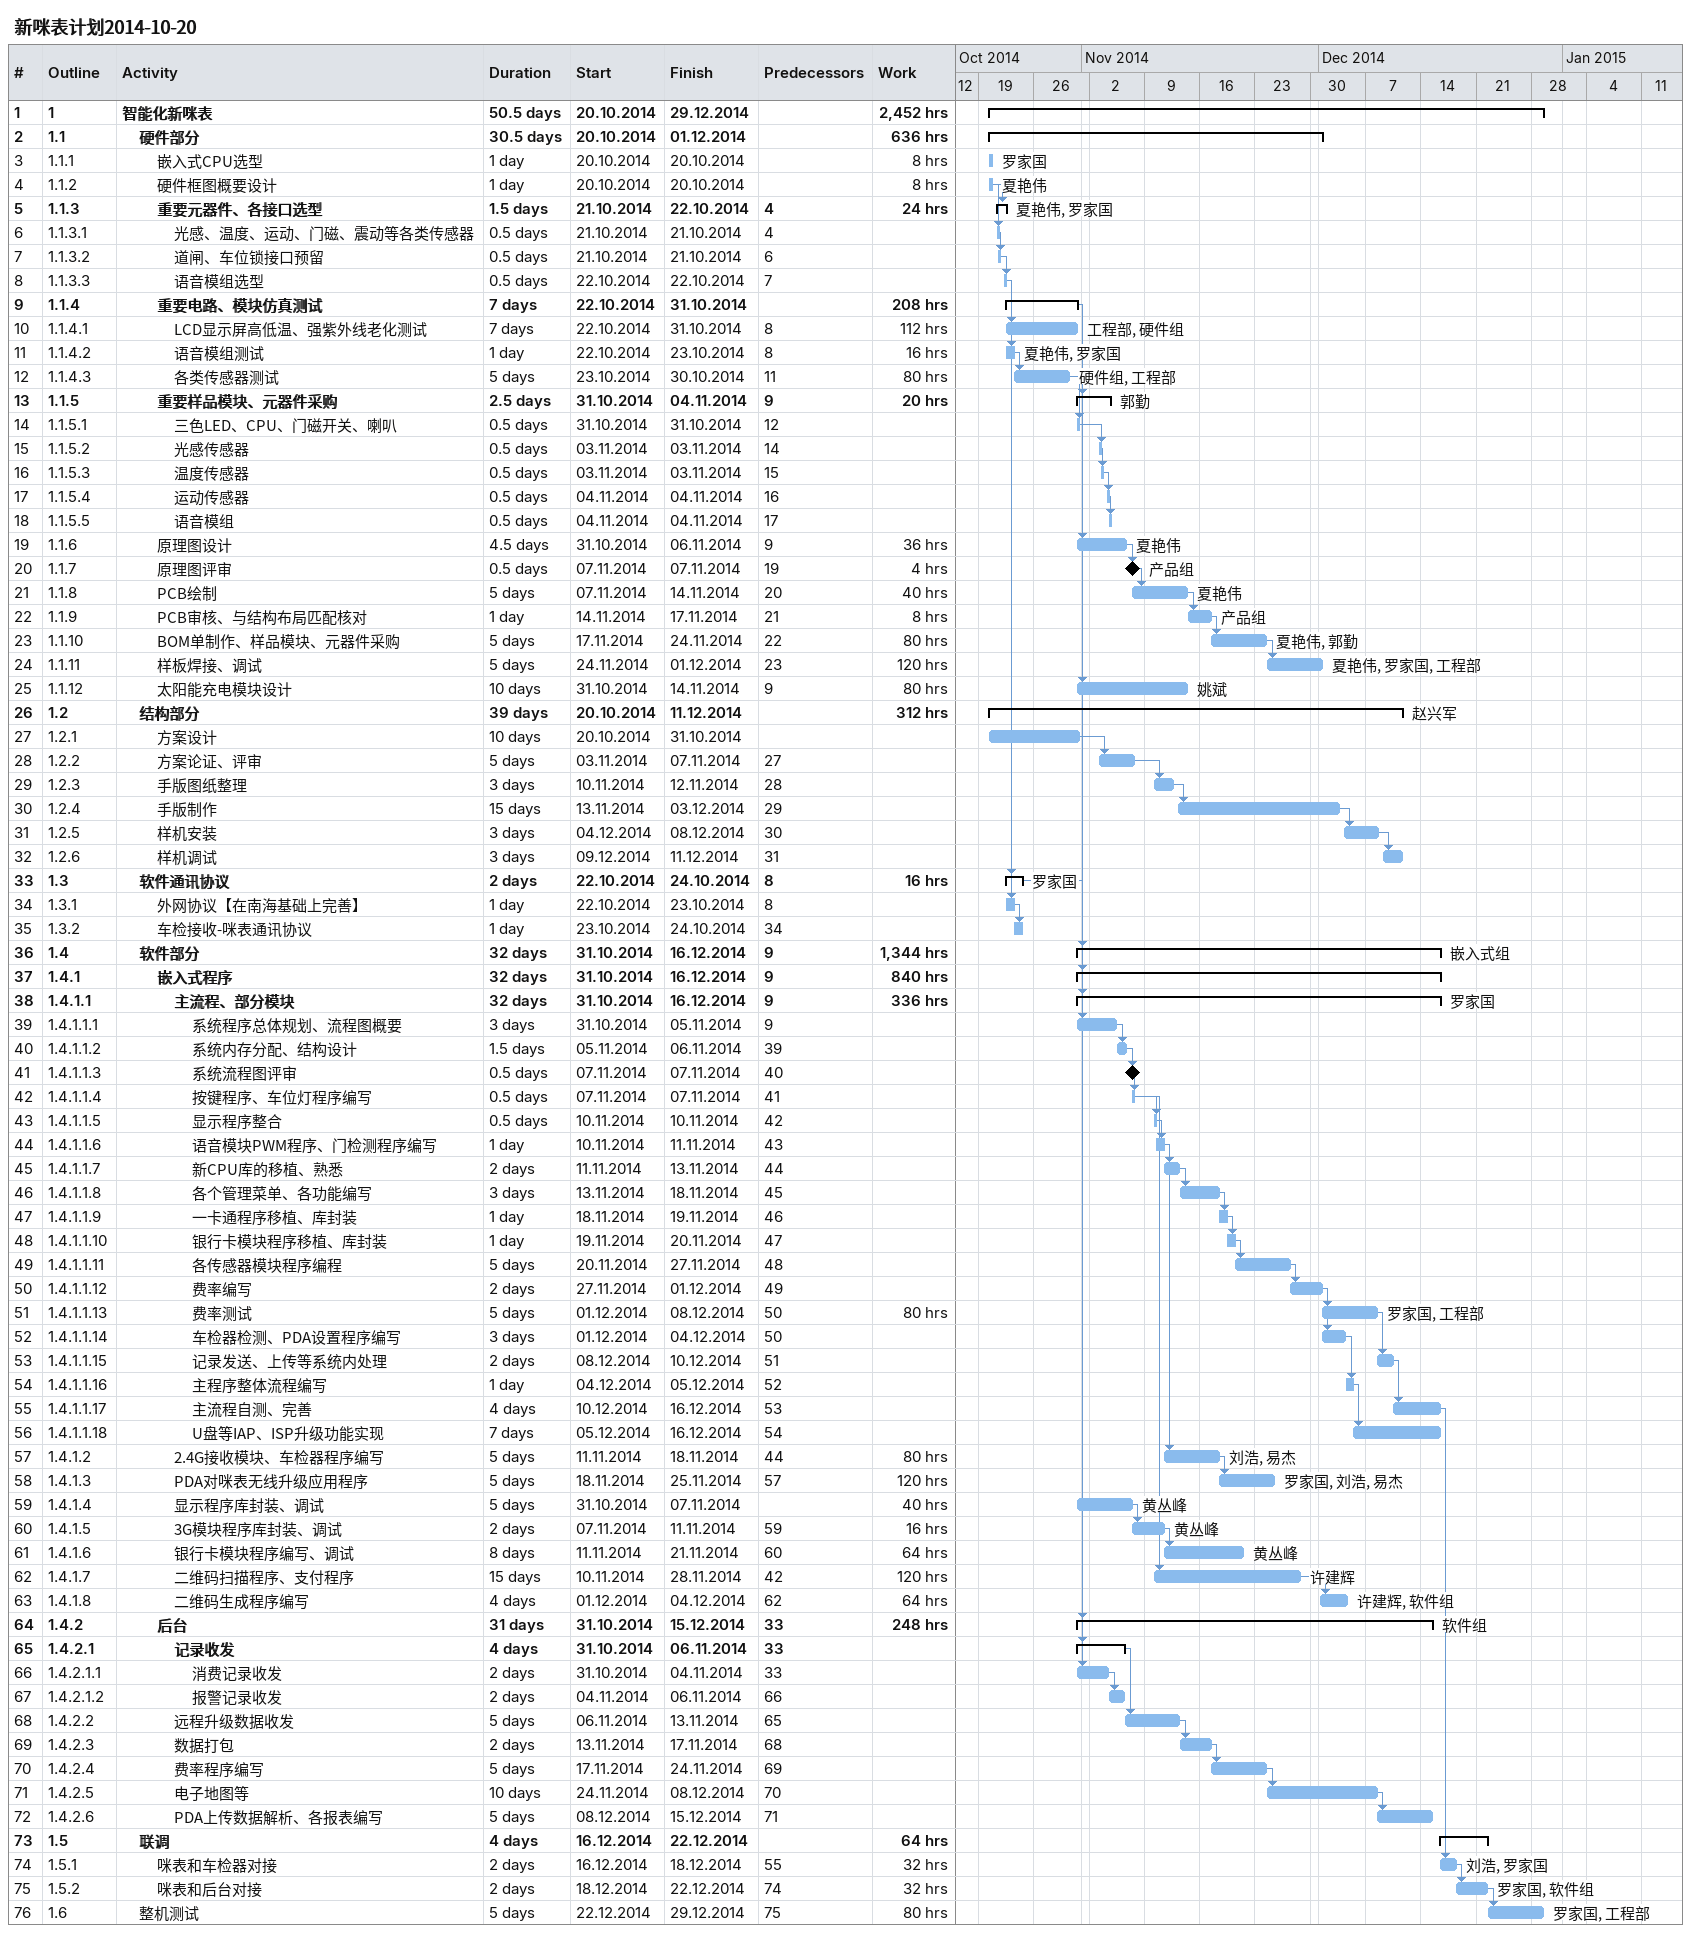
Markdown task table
新咪表计划2014-10-20

| ID | WBS | Task | Duration | Start | Finish | Predecessors | Resources | Work (h) |
|---|---|---|---|---|---|---|---|---|
| 1 | 1 | **智能化新咪表** | 50.5d | 2014-10-20 | 2014-12-29 |  |  | 2452 |
| 2 | 1.1 | **硬件部分** | 30.5d | 2014-10-20 | 2014-12-01 |  |  | 636 |
| 3 | 1.1.1 | 嵌入式CPU选型 | 1d | 2014-10-20 | 2014-10-20 |  | 罗家国 | 8 |
| 4 | 1.1.2 | 硬件框图概要设计 | 1d | 2014-10-20 | 2014-10-20 |  | 夏艳伟 | 8 |
| 5 | 1.1.3 | **重要元器件、各接口选型** | 1.5d | 2014-10-21 | 2014-10-22 | 4 | 夏艳伟, 罗家国 | 24 |
| 6 | 1.1.3.1 | 光感、温度、运动、门磁、震动等各类传感器 | 0.5d | 2014-10-21 | 2014-10-21 | 4 |  |  |
| 7 | 1.1.3.2 | 道闸、车位锁接口预留 | 0.5d | 2014-10-21 | 2014-10-21 | 6 |  |  |
| 8 | 1.1.3.3 | 语音模组选型 | 0.5d | 2014-10-22 | 2014-10-22 | 7 |  |  |
| 9 | 1.1.4 | **重要电路、模块仿真测试** | 7d | 2014-10-22 | 2014-10-31 |  |  | 208 |
| 10 | 1.1.4.1 | LCD显示屏高低温、强紫外线老化测试 | 7d | 2014-10-22 | 2014-10-31 | 8 | 工程部, 硬件组 | 112 |
| 11 | 1.1.4.2 | 语音模组测试 | 1d | 2014-10-22 | 2014-10-23 | 8 | 夏艳伟, 罗家国 | 16 |
| 12 | 1.1.4.3 | 各类传感器测试 | 5d | 2014-10-23 | 2014-10-30 | 11 | 硬件组, 工程部 | 80 |
| 13 | 1.1.5 | **重要样品模块、元器件采购** | 2.5d | 2014-10-31 | 2014-11-04 | 9 | 郭勤 | 20 |
| 14 | 1.1.5.1 | 三色LED、CPU、门磁开关、喇叭 | 0.5d | 2014-10-31 | 2014-10-31 | 12 |  |  |
| 15 | 1.1.5.2 | 光感传感器 | 0.5d | 2014-11-03 | 2014-11-03 | 14 |  |  |
| 16 | 1.1.5.3 | 温度传感器 | 0.5d | 2014-11-03 | 2014-11-03 | 15 |  |  |
| 17 | 1.1.5.4 | 运动传感器 | 0.5d | 2014-11-04 | 2014-11-04 | 16 |  |  |
| 18 | 1.1.5.5 | 语音模组 | 0.5d | 2014-11-04 | 2014-11-04 | 17 |  |  |
| 19 | 1.1.6 | 原理图设计 | 4.5d | 2014-10-31 | 2014-11-06 | 9 | 夏艳伟 | 36 |
| 20 | 1.1.7 | 原理图评审 | 0.5d | 2014-11-07 | 2014-11-07 | 19 | 产品组 | 4 |
| 21 | 1.1.8 | PCB绘制 | 5d | 2014-11-07 | 2014-11-14 | 20 | 夏艳伟 | 40 |
| 22 | 1.1.9 | PCB审核、与结构布局匹配核对 | 1d | 2014-11-14 | 2014-11-17 | 21 | 产品组 | 8 |
| 23 | 1.1.10 | BOM单制作、样品模块、元器件采购 | 5d | 2014-11-17 | 2014-11-24 | 22 | 夏艳伟, 郭勤 | 80 |
| 24 | 1.1.11 | 样板焊接、调试 | 5d | 2014-11-24 | 2014-12-01 | 23 | 夏艳伟, 罗家国, 工程部 | 120 |
| 25 | 1.1.12 | 太阳能充电模块设计 | 10d | 2014-10-31 | 2014-11-14 | 9 | 姚斌 | 80 |
| 26 | 1.2 | **结构部分** | 39d | 2014-10-20 | 2014-12-11 |  | 赵兴军 | 312 |
| 27 | 1.2.1 | 方案设计 | 10d | 2014-10-20 | 2014-10-31 |  |  |  |
| 28 | 1.2.2 | 方案论证、评审 | 5d | 2014-11-03 | 2014-11-07 | 27 |  |  |
| 29 | 1.2.3 | 手版图纸整理 | 3d | 2014-11-10 | 2014-11-12 | 28 |  |  |
| 30 | 1.2.4 | 手版制作 | 15d | 2014-11-13 | 2014-12-03 | 29 |  |  |
| 31 | 1.2.5 | 样机安装 | 3d | 2014-12-04 | 2014-12-08 | 30 |  |  |
| 32 | 1.2.6 | 样机调试 | 3d | 2014-12-09 | 2014-12-11 | 31 |  |  |
| 33 | 1.3 | **软件通讯协议** | 2d | 2014-10-22 | 2014-10-24 | 8 | 罗家国 | 16 |
| 34 | 1.3.1 | 外网协议【在南海基础上完善】 | 1d | 2014-10-22 | 2014-10-23 | 8 |  |  |
| 35 | 1.3.2 | 车检接收-咪表通讯协议 | 1d | 2014-10-23 | 2014-10-24 | 34 |  |  |
| 36 | 1.4 | **软件部分** | 32d | 2014-10-31 | 2014-12-16 | 9 | 嵌入式组 | 1344 |
| 37 | 1.4.1 | **嵌入式程序** | 32d | 2014-10-31 | 2014-12-16 | 9 |  | 840 |
| 38 | 1.4.1.1 | **主流程、部分模块** | 32d | 2014-10-31 | 2014-12-16 | 9 | 罗家国 | 336 |
| 39 | 1.4.1.1.1 | 系统程序总体规划、流程图概要 | 3d | 2014-10-31 | 2014-11-05 | 9 |  |  |
| 40 | 1.4.1.1.2 | 系统内存分配、结构设计 | 1.5d | 2014-11-05 | 2014-11-06 | 39 |  |  |
| 41 | 1.4.1.1.3 | 系统流程图评审 | 0.5d | 2014-11-07 | 2014-11-07 | 40 |  |  |
| 42 | 1.4.1.1.4 | 按键程序、车位灯程序编写 | 0.5d | 2014-11-07 | 2014-11-07 | 41 |  |  |
| 43 | 1.4.1.1.5 | 显示程序整合 | 0.5d | 2014-11-10 | 2014-11-10 | 42 |  |  |
| 44 | 1.4.1.1.6 | 语音模块PWM程序、门检测程序编写 | 1d | 2014-11-10 | 2014-11-11 | 43 |  |  |
| 45 | 1.4.1.1.7 | 新CPU库的移植、熟悉 | 2d | 2014-11-11 | 2014-11-13 | 44 |  |  |
| 46 | 1.4.1.1.8 | 各个管理菜单、各功能编写 | 3d | 2014-11-13 | 2014-11-18 | 45 |  |  |
| 47 | 1.4.1.1.9 | 一卡通程序移植、库封装 | 1d | 2014-11-18 | 2014-11-19 | 46 |  |  |
| 48 | 1.4.1.1.10 | 银行卡模块程序移植、库封装 | 1d | 2014-11-19 | 2014-11-20 | 47 |  |  |
| 49 | 1.4.1.1.11 | 各传感器模块程序编程 | 5d | 2014-11-20 | 2014-11-27 | 48 |  |  |
| 50 | 1.4.1.1.12 | 费率编写 | 2d | 2014-11-27 | 2014-12-01 | 49 |  |  |
| 51 | 1.4.1.1.13 | 费率测试 | 5d | 2014-12-01 | 2014-12-08 | 50 | 罗家国, 工程部 | 80 |
| 52 | 1.4.1.1.14 | 车检器检测、PDA设置程序编写 | 3d | 2014-12-01 | 2014-12-04 | 50 |  |  |
| 53 | 1.4.1.1.15 | 记录发送、上传等系统内处理 | 2d | 2014-12-08 | 2014-12-10 | 51 |  |  |
| 54 | 1.4.1.1.16 | 主程序整体流程编写 | 1d | 2014-12-04 | 2014-12-05 | 52 |  |  |
| 55 | 1.4.1.1.17 | 主流程自测、完善 | 4d | 2014-12-10 | 2014-12-16 | 53 |  |  |
| 56 | 1.4.1.1.18 | U盘等IAP、ISP升级功能实现 | 7d | 2014-12-05 | 2014-12-16 | 54 |  |  |
| 57 | 1.4.1.2 | 2.4G接收模块、车检器程序编写 | 5d | 2014-11-11 | 2014-11-18 | 44 | 刘浩, 易杰 | 80 |
| 58 | 1.4.1.3 | PDA对咪表无线升级应用程序 | 5d | 2014-11-18 | 2014-11-25 | 57 | 罗家国, 刘浩, 易杰 | 120 |
| 59 | 1.4.1.4 | 显示程序库封装、调试 | 5d | 2014-10-31 | 2014-11-07 |  | 黄丛峰 | 40 |
| 60 | 1.4.1.5 | 3G模块程序库封装、调试 | 2d | 2014-11-07 | 2014-11-11 | 59 | 黄丛峰 | 16 |
| 61 | 1.4.1.6 | 银行卡模块程序编写、调试 | 8d | 2014-11-11 | 2014-11-21 | 60 | 黄丛峰 | 64 |
| 62 | 1.4.1.7 | 二维码扫描程序、支付程序 | 15d | 2014-11-10 | 2014-11-28 | 42 | 许建辉 | 120 |
| 63 | 1.4.1.8 | 二维码生成程序编写 | 4d | 2014-12-01 | 2014-12-04 | 62 | 许建辉, 软件组 | 64 |
| 64 | 1.4.2 | **后台** | 31d | 2014-10-31 | 2014-12-15 | 33 | 软件组 | 248 |
| 65 | 1.4.2.1 | **记录收发** | 4d | 2014-10-31 | 2014-11-06 | 33 |  |  |
| 66 | 1.4.2.1.1 | 消费记录收发 | 2d | 2014-10-31 | 2014-11-04 | 33 |  |  |
| 67 | 1.4.2.1.2 | 报警记录收发 | 2d | 2014-11-04 | 2014-11-06 | 66 |  |  |
| 68 | 1.4.2.2 | 远程升级数据收发 | 5d | 2014-11-06 | 2014-11-13 | 65 |  |  |
| 69 | 1.4.2.3 | 数据打包 | 2d | 2014-11-13 | 2014-11-17 | 68 |  |  |
| 70 | 1.4.2.4 | 费率程序编写 | 5d | 2014-11-17 | 2014-11-24 | 69 |  |  |
| 71 | 1.4.2.5 | 电子地图等 | 10d | 2014-11-24 | 2014-12-08 | 70 |  |  |
| 72 | 1.4.2.6 | PDA上传数据解析、各报表编写 | 5d | 2014-12-08 | 2014-12-15 | 71 |  |  |
| 73 | 1.5 | **联调** | 4d | 2014-12-16 | 2014-12-22 |  |  | 64 |
| 74 | 1.5.1 | 咪表和车检器对接 | 2d | 2014-12-16 | 2014-12-18 | 55 | 刘浩, 罗家国 | 32 |
| 75 | 1.5.2 | 咪表和后台对接 | 2d | 2014-12-18 | 2014-12-22 | 74 | 罗家国, 软件组 | 32 |
| 76 | 1.6 | 整机测试 | 5d | 2014-12-22 | 2014-12-29 | 75 | 罗家国, 工程部 | 80 |
